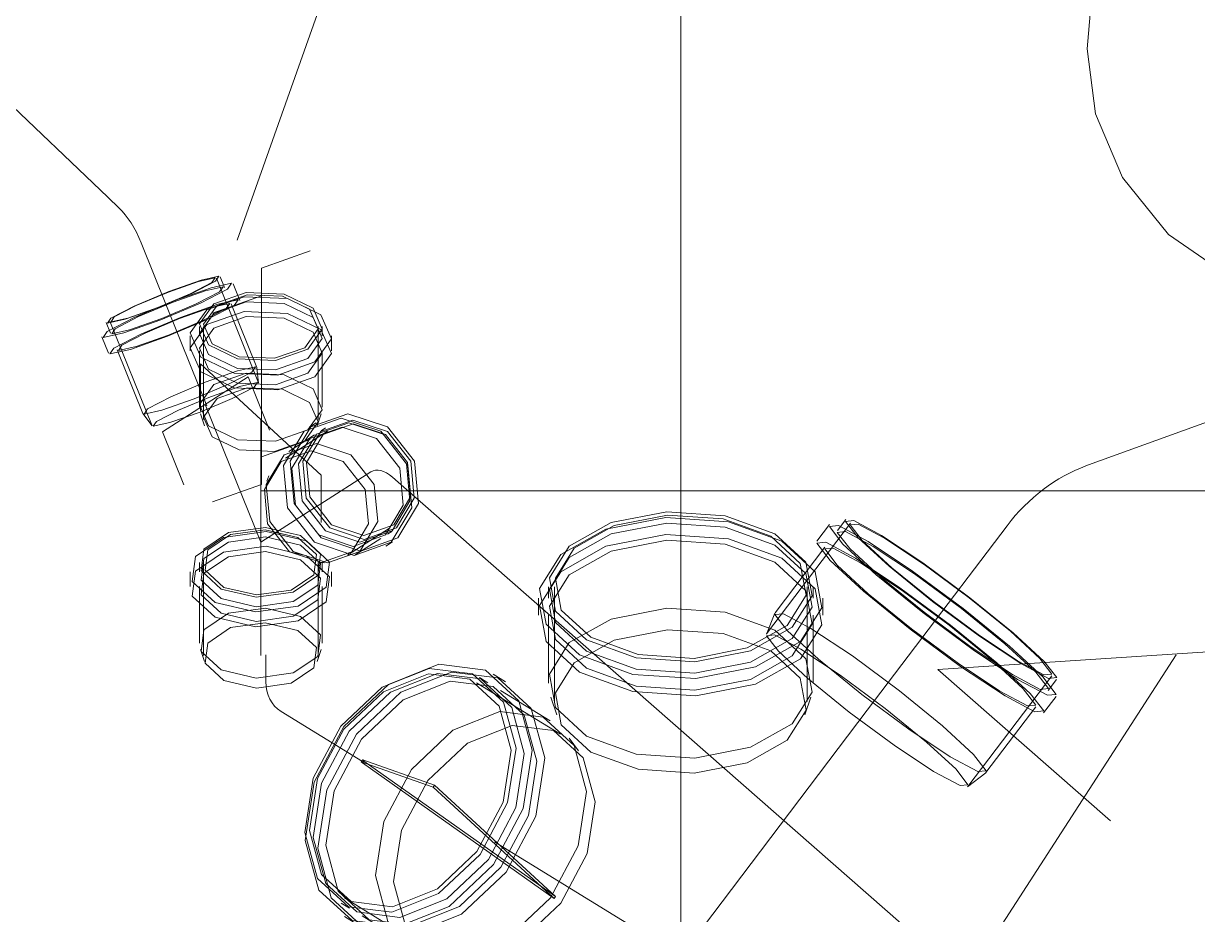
# Model space of a CAD drawing. Header units: millimetres. Extents: x 56023 to 81647, y 35036 to 59756.
# Drawn here: x 60589 to 61100, y 46988 to 47376 of the extents above; entities that cross this region are included whole.
import ezdxf

# ---------------------------------------------------------------- set-up
doc = ezdxf.new("R2010")
doc.units = ezdxf.units.MM
for name, color, linetype, lineweight in [('Марки соединительных деталей трубопроводов', 7, 'Continuous', 20), ('Марки труб', 7, 'Continuous', 20), ('Соединительные детали трубопроводов', 7, 'Continuous', 20), ('Трубы', 7, 'Continuous', 20)]:
    doc.layers.add(name, color=color, linetype=linetype, lineweight=lineweight)

# ---------------------------------------------------------------- blocks, each defined once
blk = doc.blocks.new('ADSK_ППР_Крестовина канализационная - Крестовина канализационная-2632724-О_Схема систем К1_К2_ АБК')
at = {"layer": 'Соединительные детали трубопроводов', "color": 24, "true_color": 0xa52900}
for p, q in [((60948.98, 47158.81), (60912.42, 47110.59)), ((60939.88, 47158.22), (60934.4, 47151)), ((60946.91, 47160.38), (60943.3, 47155.62)), ((60937.83, 47148.4), (60916.19, 47119.85)), ((60817.49, 47131.16), (60817.49, 47126.23)), ((60820.09, 47131.16), (60820.09, 47081.2)), ((60930.09, 47081.2), (60930.09, 47131.16)), ((60932.69, 47126.23), (60932.69, 47131.16)), ((60813.19, 47126.23), (60813.19, 47118.75)), ((60936.99, 47118.75), (60936.99, 47126.23)), ((60817.49, 47118.75), (60817.49, 47089.17)), ((60916.11, 47119.72), (60912.35, 47110.46)), ((60932.69, 47089.17), (60932.69, 47118.75)), ((60791.09, 47089.38), (60787.48, 47091.59)), ((60798.8, 47089.69), (60793.33, 47093.05)), ((61000.08, 47044.13), (61036.64, 47092.36)), ((60822.68, 47066.96), (60786.12, 47089.38)), ((60818.2, 47072.75), (60796.56, 47086.03)), ((61035.11, 47086.03), (61038.71, 47090.79)), ((60818.49, 47083.07), (60821.05, 47075.37)), ((60875.09, 46897.17), (60875.09, 47081.2)), ((60929.13, 47075.37), (60931.68, 47083.07)), ((61033.06, 47076.21), (61038.53, 47083.43)), ((60875.09, 46970.29), (60956.25, 47077.36)), ((61007.99, 47050.26), (61029.63, 47078.81)), ((60830.56, 47059.73), (60826.46, 47065.19)), ((60999.98, 47044.03), (61007.89, 47050.15)), ((60875.09, 46970.29), (60793.92, 47020.07)), ((60728.61, 46995.61), (60765.16, 46973.19)), ((60727.25, 46993.39), (60730.86, 46991.18)), ((60728.61, 46987.51), (60734.08, 46984.16)), ((60736.33, 46987.82), (60757.97, 46974.55)), ((60768.46, 46970.61), (60775.18, 46969.43)), ((60817.49, 46947.12), (60817.49, 46942.19)), ((60820.09, 46947.12), (60820.09, 46897.17)), ((60930.09, 46897.17), (60930.09, 46947.12)), ((60932.69, 46942.19), (60932.69, 46947.12)), ((60813.19, 46942.19), (60813.19, 46934.72)), ((60936.99, 46934.72), (60936.99, 46942.19)), ((60817.49, 46934.72), (60817.49, 46905.14)), ((60932.69, 46905.14), (60932.69, 46934.72)), ((60818.49, 46899.04), (60821.05, 46891.34)), ((60929.13, 46891.34), (60931.68, 46899.04))]:
    blk.add_line(p, q, dxfattribs=at)
for points in [[(60905.4, 47103.23, 0), (60923.65, 47113.5, 0), (60932.28, 47127.26, 0), (60929.58, 47141.79, 0), (60916.09, 47154.22, 0), (60894.48, 47162.08, 0), (60869.02, 47163.81, 0), (60844.77, 47159.08, 0)], [(60844.77, 47159.08, 0), (60826.52, 47148.81, 0), (60817.89, 47135.05, 0), (60820.59, 47120.52, 0), (60834.09, 47108.09, 0), (60855.7, 47100.23, 0), (60881.15, 47098.5, 0), (60905.4, 47103.23, 0)], [(60846.14, 47157.82, 0), (60828.71, 47148.02, 0), (60820.48, 47134.88, 0), (60823.05, 47121, 0), (60835.94, 47109.13, 0), (60856.57, 47101.63, 0), (60880.88, 47099.97, 0), (60904.04, 47104.49, 0)], [(60907.67, 47096.22, 0), (60927.28, 47107.25, 0), (60936.55, 47122.04, 0), (60933.65, 47137.66, 0), (60919.15, 47151.01, 0), (60895.92, 47159.46, 0), (60868.57, 47161.32, 0), (60842.51, 47156.23, 0)], [(60905.4, 47098.3, 0), (60923.65, 47108.57, 0), (60932.28, 47122.33, 0), (60929.58, 47136.86, 0), (60916.09, 47149.29, 0), (60894.48, 47157.15, 0), (60869.02, 47158.88, 0), (60844.77, 47154.15, 0)], [(60904.04, 47104.49, 0), (60921.46, 47114.3, 0), (60929.7, 47127.44, 0), (60927.12, 47141.31, 0), (60914.24, 47153.18, 0), (60893.6, 47160.68, 0), (60869.3, 47162.34, 0), (60846.14, 47157.82, 0)], [(60956.62, 47150.83, 0), (60943.7, 47157.76, 0), (60939.79, 47157.38, 0), (60945.67, 47149.76, 0), (60960.17, 47136.4, 0), (60980.42, 47119.96, 0), (61002.41, 47103.7, 0), (61021.78, 47090.82, 0)], [(60962.49, 47153.51, 0), (60950.47, 47159.96, 0), (60946.83, 47159.6, 0), (60952.3, 47152.51, 0), (60965.79, 47140.08, 0), (60984.64, 47124.78, 0), (61005.1, 47109.64, 0), (61023.13, 47097.66, 0)], [(60963.86, 47152.25, 0), (60952.38, 47158.41, 0), (60948.91, 47158.06, 0), (60954.13, 47151.29, 0), (60967.01, 47139.43, 0), (60985.01, 47124.82, 0), (61004.55, 47110.36, 0), (61021.76, 47098.92, 0)], [(60842.51, 47156.23, 0), (60822.9, 47145.2, 0), (60813.62, 47130.41, 0), (60816.52, 47114.79, 0), (60831.02, 47101.44, 0), (60854.25, 47093, 0), (60881.6, 47091.13, 0), (60907.67, 47096.22, 0)], [(60844.77, 47154.15, 0), (60826.52, 47143.88, 0), (60817.89, 47130.12, 0), (60820.59, 47115.59, 0), (60834.09, 47103.16, 0), (60855.7, 47095.3, 0), (60881.15, 47093.57, 0), (60905.4, 47098.3, 0)], [(60907.67, 47088.74, 0), (60927.28, 47099.77, 0), (60936.55, 47114.56, 0), (60933.65, 47130.18, 0), (60919.15, 47143.54, 0), (60895.92, 47151.98, 0), (60868.57, 47153.84, 0), (60842.51, 47148.76, 0)], [(60958.89, 47148.75, 0), (60946.86, 47155.2, 0), (60943.23, 47154.84, 0), (60948.69, 47147.75, 0), (60962.19, 47135.32, 0), (60981.03, 47120.02, 0), (61001.49, 47104.89, 0), (61019.52, 47092.9, 0)], [(61023.13, 47097.66, 0), (61035.15, 47091.21, 0), (61038.79, 47091.57, 0), (61033.32, 47098.66, 0), (61019.83, 47111.09, 0), (61000.99, 47126.39, 0), (60980.52, 47141.52, 0), (60962.49, 47153.51, 0)], [(60842.51, 47148.76, 0), (60822.9, 47137.72, 0), (60813.62, 47122.94, 0), (60816.52, 47107.32, 0), (60831.02, 47093.96, 0), (60854.25, 47085.52, 0), (60881.6, 47083.66, 0), (60907.67, 47088.74, 0)], [(60905.4, 47090.83, 0), (60923.65, 47101.09, 0), (60932.28, 47114.85, 0), (60929.58, 47129.39, 0), (60916.09, 47141.81, 0), (60894.48, 47149.67, 0), (60869.02, 47151.41, 0), (60844.77, 47146.67, 0)], [(60951.15, 47143.61, 0), (60938.23, 47150.55, 0), (60934.32, 47150.16, 0), (60940.2, 47142.54, 0), (60954.7, 47129.19, 0), (60974.95, 47112.75, 0), (60996.94, 47096.48, 0), (61016.31, 47083.6, 0)], [(60953.42, 47141.53, 0), (60941.39, 47147.98, 0), (60937.75, 47147.62, 0), (60943.22, 47140.53, 0), (60956.72, 47128.1, 0), (60975.56, 47112.81, 0), (60996.02, 47097.67, 0), (61014.05, 47085.69, 0)], [(61021.78, 47090.82, 0), (61034.71, 47083.89, 0), (61038.61, 47084.27, 0), (61032.74, 47091.9, 0), (61018.24, 47105.25, 0), (60997.99, 47121.69, 0), (60976, 47137.96, 0), (60956.62, 47150.83, 0)], [(61019.52, 47092.9, 0), (61031.54, 47086.45, 0), (61035.18, 47086.81, 0), (61029.71, 47093.9, 0), (61016.22, 47106.33, 0), (60997.38, 47121.63, 0), (60976.92, 47136.77, 0), (60958.89, 47148.75, 0)], [(61021.76, 47098.92, 0), (61033.24, 47092.76, 0), (61036.71, 47093.1, 0), (61031.49, 47099.88, 0), (61018.61, 47111.74, 0), (61000.62, 47126.35, 0), (60981.08, 47140.81, 0), (60963.86, 47152.25, 0)], [(60844.77, 47146.67, 0), (60826.52, 47136.41, 0), (60817.89, 47122.65, 0), (60820.59, 47108.11, 0), (60834.09, 47095.69, 0), (60855.7, 47087.83, 0), (60881.15, 47086.09, 0), (60905.4, 47090.83, 0)], [(61016.31, 47083.6, 0), (61029.23, 47076.67, 0), (61033.14, 47077.05, 0), (61027.27, 47084.68, 0), (61012.77, 47098.03, 0), (60992.52, 47114.47, 0), (60970.53, 47130.74, 0), (60951.15, 47143.61, 0)], [(61014.05, 47085.69, 0), (61026.07, 47079.24, 0), (61029.71, 47079.59, 0), (61024.24, 47086.69, 0), (61010.75, 47099.11, 0), (60991.91, 47114.41, 0), (60971.44, 47129.55, 0), (60953.42, 47141.53, 0)], [(60905.4, 47061.25, 0), (60923.65, 47071.52, 0), (60932.28, 47085.28, 0), (60929.58, 47099.81, 0), (60916.09, 47112.24, 0), (60894.48, 47120.1, 0), (60869.02, 47121.83, 0), (60844.77, 47117.09, 0)], [(60844.77, 47117.09, 0), (60826.52, 47106.83, 0), (60817.89, 47093.07, 0), (60820.59, 47078.54, 0), (60834.09, 47066.11, 0), (60855.7, 47058.25, 0), (60881.15, 47056.52, 0), (60905.4, 47061.25, 0)], [(60931.77, 47112.98, 0), (60919.75, 47119.43, 0), (60916.11, 47119.07, 0), (60921.58, 47111.98, 0), (60935.07, 47099.55, 0), (60953.91, 47084.25, 0), (60974.38, 47069.12, 0), (60992.41, 47057.13, 0)], [(60846.14, 47107.86, 0), (60869.3, 47112.38, 0), (60893.6, 47110.73, 0), (60914.24, 47103.22, 0), (60927.12, 47091.36, 0), (60929.7, 47077.48, 0), (60921.46, 47064.34, 0), (60904.04, 47054.54, 0)], [(60992.41, 47057.13, 0), (61004.43, 47050.68, 0), (61008.07, 47051.04, 0), (61002.6, 47058.14, 0), (60989.11, 47070.56, 0), (60970.26, 47085.86, 0), (60949.8, 47101, 0), (60931.77, 47112.98, 0)], [(60904.04, 47054.54, 0), (60880.88, 47050.02, 0), (60856.57, 47051.68, 0), (60835.94, 47059.18, 0), (60823.05, 47071.04, 0), (60820.48, 47084.92, 0), (60828.71, 47098.06, 0), (60846.14, 47107.86, 0)], [(60985.2, 47050.7, 0), (60967.99, 47062.14, 0), (60948.45, 47076.59, 0), (60930.46, 47091.2, 0), (60917.57, 47103.07, 0), (60912.35, 47109.84, 0), (60915.83, 47110.18, 0), (60927.31, 47104.02, 0)], [(60927.31, 47104.02, 0), (60944.52, 47092.58, 0), (60964.06, 47078.13, 0), (60982.05, 47063.52, 0), (60994.94, 47051.65, 0), (61000.16, 47044.88, 0), (60996.68, 47044.54, 0), (60985.2, 47050.7, 0)], [(60793.55, 47010.27, 0), (60806.47, 47034.55, 0), (60810.38, 47059.96, 0), (60804.5, 47081.47, 0), (60790, 47094.82, 0), (60769.75, 47097.37, 0), (60747.76, 47088.62, 0), (60728.39, 47070.29, 0)], [(60787.68, 47014.57, 0), (60799.7, 47037.16, 0), (60803.34, 47060.8, 0), (60797.87, 47080.82, 0), (60784.38, 47093.24, 0), (60765.54, 47095.62, 0), (60745.07, 47087.47, 0), (60727.05, 47070.41, 0)], [(60786.31, 47015.83, 0), (60797.79, 47037.4, 0), (60801.27, 47059.97, 0), (60796.04, 47079.09, 0), (60783.16, 47090.95, 0), (60765.17, 47093.22, 0), (60745.63, 47085.44, 0), (60728.41, 47069.15, 0)], [(60791.29, 47012.36, 0), (60803.31, 47034.95, 0), (60806.95, 47058.59, 0), (60801.48, 47078.61, 0), (60787.99, 47091.03, 0), (60769.14, 47093.41, 0), (60748.68, 47085.26, 0), (60730.65, 47068.2, 0)], [(60799.02, 47006.92, 0), (60811.94, 47031.19, 0), (60815.85, 47056.6, 0), (60809.97, 47078.11, 0), (60795.48, 47091.46, 0), (60775.23, 47094.02, 0), (60753.24, 47085.26, 0), (60733.86, 47066.93, 0)], [(60796.76, 47009, 0), (60808.78, 47031.59, 0), (60812.42, 47055.23, 0), (60806.95, 47075.25, 0), (60793.46, 47087.68, 0), (60774.62, 47090.05, 0), (60754.15, 47081.9, 0), (60736.12, 47064.85, 0)], [(60818.4, 46995.73, 0), (60830.43, 47018.31, 0), (60834.06, 47041.96, 0), (60828.6, 47061.97, 0), (60815.1, 47074.4, 0), (60796.26, 47076.78, 0), (60775.8, 47068.63, 0), (60757.77, 47051.57, 0)], [(60764.97, 47046.73, 0), (60782.19, 47063.02, 0), (60801.72, 47070.8, 0), (60819.72, 47068.53, 0), (60832.6, 47056.67, 0), (60837.82, 47037.55, 0), (60834.35, 47014.98, 0), (60822.87, 46993.41, 0)], [(60727.05, 47070.41, 0), (60715.02, 47047.83, 0), (60711.39, 47024.18, 0), (60716.85, 47004.17, 0), (60730.35, 46991.74, 0), (60749.19, 46989.37, 0), (60769.65, 46997.52, 0), (60787.68, 47014.57, 0)], [(60728.39, 47070.29, 0), (60715.47, 47046.01, 0), (60711.56, 47020.61, 0), (60717.44, 46999.09, 0), (60731.94, 46985.74, 0), (60752.19, 46983.19, 0), (60774.18, 46991.95, 0), (60793.55, 47010.27, 0)], [(60728.41, 47069.15, 0), (60716.93, 47047.59, 0), (60713.46, 47025.01, 0), (60718.68, 47005.9, 0), (60731.57, 46994.03, 0), (60749.56, 46991.77, 0), (60769.1, 46999.55, 0), (60786.31, 47015.83, 0)], [(60730.65, 47068.2, 0), (60718.63, 47045.62, 0), (60714.99, 47021.97, 0), (60720.46, 47001.96, 0), (60733.95, 46989.53, 0), (60752.8, 46987.15, 0), (60773.26, 46995.3, 0), (60791.29, 47012.36, 0)], [(60733.86, 47066.93, 0), (60720.94, 47042.66, 0), (60717.03, 47017.25, 0), (60722.91, 46995.74, 0), (60737.41, 46982.38, 0), (60757.66, 46979.83, 0), (60779.65, 46988.59, 0), (60799.02, 47006.92, 0)], [(60736.12, 47064.85, 0), (60724.1, 47042.26, 0), (60720.46, 47018.62, 0), (60725.93, 46998.6, 0), (60739.43, 46986.17, 0), (60758.27, 46983.8, 0), (60778.73, 46991.95, 0), (60796.76, 47009, 0)], [(60757.77, 47051.57, 0), (60745.75, 47028.98, 0), (60742.11, 47005.34, 0), (60747.58, 46985.32, 0), (60761.07, 46972.9, 0), (60779.91, 46970.52, 0), (60800.38, 46978.67, 0), (60818.4, 46995.73, 0)], [(60822.87, 46993.41, 0), (60805.65, 46977.12, 0), (60786.12, 46969.34, 0), (60768.12, 46971.61, 0), (60755.24, 46983.48, 0), (60750.02, 47002.59, 0), (60753.49, 47025.17, 0), (60764.97, 47046.73, 0)], [(60924.06, 46964.41, 0), (60906.06, 46974.81, 0), (60881.92, 46979.73, 0), (60856.43, 46978.19, 0), (60834.63, 46970.5, 0), (60820.85, 46958.18, 0), (60817.81, 46943.67, 0), (60826.11, 46929.84, 0)], [(60927.72, 46960.77, 0), (60908.37, 46971.95, 0), (60882.43, 46977.23, 0), (60855.04, 46975.58, 0), (60831.61, 46967.31, 0), (60816.8, 46954.07, 0), (60813.53, 46938.48, 0), (60822.46, 46923.62, 0)], [(60924.06, 46959.48, 0), (60906.06, 46969.88, 0), (60881.92, 46974.8, 0), (60856.43, 46973.26, 0), (60834.63, 46965.57, 0), (60820.85, 46953.25, 0), (60817.81, 46938.74, 0), (60826.11, 46924.91, 0)], [(60921.85, 46963.63, 0), (60904.66, 46973.56, 0), (60881.61, 46978.26, 0), (60857.27, 46976.79, 0), (60836.46, 46969.44, 0), (60823.3, 46957.68, 0), (60820.39, 46943.82, 0), (60828.32, 46930.62, 0)], [(60927.72, 46953.29, 0), (60908.37, 46964.47, 0), (60882.43, 46969.76, 0), (60855.04, 46968.1, 0), (60831.61, 46959.84, 0), (60816.8, 46946.6, 0), (60813.53, 46931, 0), (60822.46, 46916.14, 0)], [(60924.06, 46952, 0), (60906.06, 46962.4, 0), (60881.92, 46967.32, 0), (60856.43, 46965.79, 0), (60834.63, 46958.09, 0), (60820.85, 46945.77, 0), (60817.81, 46931.26, 0), (60826.11, 46917.43, 0)], [(60826.11, 46929.84, 0), (60844.12, 46919.44, 0), (60868.25, 46914.52, 0), (60893.75, 46916.06, 0), (60915.54, 46923.75, 0), (60929.33, 46936.07, 0), (60932.37, 46950.58, 0), (60924.06, 46964.41, 0)], [(60828.32, 46930.62, 0), (60845.51, 46920.69, 0), (60868.56, 46915.99, 0), (60892.9, 46917.46, 0), (60913.72, 46924.8, 0), (60926.88, 46936.57, 0), (60929.78, 46950.43, 0), (60921.85, 46963.63, 0)], [(60822.46, 46923.62, 0), (60841.8, 46912.44, 0), (60867.74, 46907.15, 0), (60895.14, 46908.81, 0), (60918.56, 46917.07, 0), (60933.38, 46930.32, 0), (60936.64, 46945.91, 0), (60927.72, 46960.77, 0)], [(60826.11, 46924.91, 0), (60844.12, 46914.51, 0), (60868.25, 46909.59, 0), (60893.75, 46911.13, 0), (60915.54, 46918.82, 0), (60929.33, 46931.14, 0), (60932.37, 46945.65, 0), (60924.06, 46959.48, 0)], [(60822.46, 46916.14, 0), (60841.8, 46904.96, 0), (60867.74, 46899.68, 0), (60895.14, 46901.33, 0), (60918.56, 46909.6, 0), (60933.38, 46922.84, 0), (60936.64, 46938.43, 0), (60927.72, 46953.29, 0)], [(60826.11, 46917.43, 0), (60844.12, 46907.03, 0), (60868.25, 46902.11, 0), (60893.75, 46903.65, 0), (60915.54, 46911.34, 0), (60929.33, 46923.66, 0), (60932.37, 46938.18, 0), (60924.06, 46952, 0)], [(60924.06, 46922.43, 0), (60906.06, 46932.83, 0), (60881.92, 46937.75, 0), (60856.43, 46936.21, 0), (60834.63, 46928.52, 0), (60820.85, 46916.19, 0), (60817.81, 46901.68, 0), (60826.11, 46887.86, 0)], [(60828.32, 46880.67, 0), (60820.39, 46893.87, 0), (60823.3, 46907.72, 0), (60836.46, 46919.49, 0), (60857.27, 46926.83, 0), (60881.61, 46928.3, 0), (60904.66, 46923.61, 0), (60921.85, 46913.67, 0)], [(60826.11, 46887.86, 0), (60844.12, 46877.45, 0), (60868.25, 46872.54, 0), (60893.75, 46874.07, 0), (60915.54, 46881.77, 0), (60929.33, 46894.09, 0), (60932.37, 46908.6, 0), (60924.06, 46922.43, 0)], [(60921.85, 46913.67, 0), (60929.78, 46900.47, 0), (60926.88, 46886.61, 0), (60913.72, 46874.85, 0), (60892.9, 46867.5, 0), (60868.56, 46866.03, 0), (60845.51, 46870.73, 0), (60828.32, 46880.67, 0)]]:
    blk.add_polyline3d(points, dxfattribs=at)
blk = doc.blocks.new('ADSK_ППР_Переход канализационный - Переход канализационный-3957677-О_Схема систем К1_К2_ АБК')
at = {"layer": 'Соединительные детали трубопроводов', "color": 24, "true_color": 0xa52900}
for p, q in [((60736.58, 47055.73), (60735.98, 47054.93)), ((60736.58, 47055.73), (60767.9, 47044.71)), ((60737.1, 47055.24), (60736.58, 47055.73)), ((60767.3, 47043.91), (60735.98, 47054.93)), ((60735.98, 47054.93), (60736.5, 47054.45)), ((60736.5, 47054.45), (60737.1, 47055.24)), ((60736.5, 47054.45), (60819.94, 46995.44)), ((60737.1, 47055.24), (60820.54, 46996.23)), ((60767.3, 47043.91), (60767.9, 47044.71)), ((60819.94, 46995.44), (60767.3, 47043.91)), ((60767.9, 47044.71), (60820.54, 46996.23)), ((60820.54, 46996.23), (60819.94, 46995.44))]:
    blk.add_line(p, q, dxfattribs=at)
blk = doc.blocks.new('ADSK_ППР_Отвод канализационный_Составной - Отвод раструбный-V33-О_Схема систем К1_К2_ АБК')
at = {"layer": 'Соединительные детали трубопроводов', "color": 24, "true_color": 0xa52900}
for p, q in [((60694.45, 47089.86), (60694.45, 47097.33)), ((60701.01, 47076.88), (60736.54, 47055.09))]:
    blk.add_line(p, q, dxfattribs=at)
blk.add_ellipse((60716.83, 47097.75), major_axis=(17.83, 19.36), ratio=0.698561, start_param=2.492685, end_param=3.278084, dxfattribs=at)
blk = doc.blocks.new('ADSK_ППР_Крестовина канализационная - Крестовина канализационная-3960766-О_Схема систем К1_К2_ АБК')
at = {"layer": 'Соединительные детали трубопроводов', "color": 24, "true_color": 0xa52900}
for p, q in [((60691.22, 47219.93), (60672.86, 47265.5)), ((60676.34, 47261.54), (60674.48, 47266.15)), ((60683, 47255.85), (60680.1, 47263.05)), ((60690.41, 47226.62), (60679.25, 47254.33)), ((60624.86, 47246.16), (60626.72, 47241.54)), ((60626.48, 47246.81), (60644.84, 47201.25)), ((60665.47, 47244.48), (60665.47, 47240.37)), ((60667.22, 47244.48), (60667.22, 47203.95)), ((60717.22, 47203.95), (60717.22, 47244.48)), ((60718.97, 47240.37), (60718.97, 47244.48)), ((60622.96, 47240.03), (60625.87, 47232.82)), ((60661.42, 47240.37), (60661.42, 47233.96)), ((60723.02, 47233.96), (60723.02, 47240.37)), ((60629.62, 47234.34), (60640.79, 47206.63)), ((60665.47, 47233.96), (60665.47, 47209.32)), ((60718.97, 47209.32), (60718.97, 47233.96)), ((60691.23, 47219.88), (60690.43, 47226.56)), ((60692.22, 47150.55), (60668.03, 47210.59)), ((60640.82, 47206.57), (60644.87, 47201.2)), ((60665.94, 47206.48), (60667.66, 47201.3)), ((60692.22, 47101.26), (60692.22, 47203.95)), ((60716.79, 47201.3), (60718.51, 47206.48)), ((60721.3, 47198.84), (60702.94, 47187.09)), ((60716.31, 47202.53), (60713.41, 47200.67)), ((60720.36, 47200.31), (60718.49, 47199.12)), ((60715.59, 47197.26), (60704.43, 47190.12)), ((60695.75, 47179.45), (60694.83, 47177.12)), ((60692.22, 47150.55), (60716.41, 47166.03)), ((60729.89, 47144.97), (60748.25, 47156.72)), ((60747.33, 47154.06), (60749.19, 47155.25)), ((60733.26, 47145.05), (60744.43, 47152.2)), ((60746.61, 47148.79), (60749.51, 47150.65)), ((60661.42, 47137.68), (60661.42, 47131.27)), ((60665.47, 47141.78), (60665.47, 47137.68)), ((60667.22, 47141.78), (60667.22, 47101.26)), ((60717.22, 47101.26), (60717.22, 47141.78)), ((60717.44, 47141.78), (60719.95, 47141.64)), ((60718.97, 47137.68), (60718.97, 47141.78)), ((60723.02, 47131.27), (60723.02, 47137.68)), ((60665.47, 47131.27), (60665.47, 47106.62)), ((60718.97, 47106.62), (60718.97, 47131.27)), ((60665.94, 47103.79), (60667.66, 47098.61)), ((60716.79, 47098.61), (60718.51, 47103.79))]:
    blk.add_line(p, q, dxfattribs=at)
for points in [[(60626.93, 47248.13, 0), (60637.12, 47253.41, 0), (60652.11, 47259.74, 0), (60666.17, 47264.7, 0), (60673.92, 47266.4, 0), (60672.42, 47264.18, 0)], [(60628.41, 47248.66, 0), (60637.94, 47253.59, 0), (60651.95, 47259.5, 0), (60665.09, 47264.14, 0), (60672.34, 47265.73, 0), (60670.93, 47263.66, 0)], [(60677.72, 47260.78, 0), (60665.98, 47254.7, 0), (60648.72, 47247.42, 0), (60632.54, 47241.71, 0), (60623.61, 47239.75, 0), (60625.34, 47242.3, 0)], [(60625.34, 47242.3, 0), (60637.08, 47248.37, 0), (60654.34, 47255.66, 0), (60670.53, 47261.37, 0), (60679.46, 47263.33, 0), (60677.72, 47260.78, 0)], [(60672.42, 47264.18, 0), (60662.22, 47258.91, 0), (60647.23, 47252.58, 0), (60633.17, 47247.62, 0), (60625.42, 47245.92, 0), (60626.93, 47248.13, 0)], [(60670.93, 47263.66, 0), (60661.4, 47258.73, 0), (60647.39, 47252.81, 0), (60634.25, 47248.18, 0), (60627.01, 47246.59, 0), (60628.41, 47248.66, 0)], [(60628.79, 47243.51, 0), (60638.98, 47248.79, 0), (60653.97, 47255.12, 0), (60668.03, 47260.08, 0), (60675.78, 47261.78, 0), (60674.28, 47259.57, 0)], [(60674.28, 47259.57, 0), (60664.08, 47254.29, 0), (60649.09, 47247.96, 0), (60635.04, 47243, 0), (60627.28, 47241.3, 0), (60628.79, 47243.51, 0)], [(60628.25, 47235.09, 0), (60639.99, 47241.17, 0), (60657.24, 47248.45, 0), (60673.43, 47254.17, 0), (60682.36, 47256.12, 0), (60680.62, 47253.58, 0)], [(60718.41, 47249.61, 0), (60703.88, 47256.63, 0), (60684.9, 47257.43, 0), (60668.71, 47251.72, 0), (60661.51, 47241.67, 0), (60666.03, 47231.13, 0)], [(60714.97, 47252.51, 0), (60702.35, 47258.6, 0), (60685.86, 47259.29, 0), (60671.8, 47254.33, 0), (60665.55, 47245.61, 0), (60669.48, 47236.45, 0)], [(60714.97, 47248.4, 0), (60702.35, 47254.49, 0), (60685.86, 47255.19, 0), (60671.8, 47250.22, 0), (60665.55, 47241.5, 0), (60669.48, 47232.35, 0)], [(60713.48, 47251.98, 0), (60701.69, 47257.67, 0), (60686.28, 47258.32, 0), (60673.14, 47253.69, 0), (60667.29, 47245.53, 0), (60670.97, 47236.98, 0)], [(60680.62, 47253.58, 0), (60668.88, 47247.5, 0), (60651.63, 47240.21, 0), (60635.44, 47234.5, 0), (60626.51, 47232.55, 0), (60628.25, 47235.09, 0)], [(60677.18, 47252.36, 0), (60666.98, 47247.08, 0), (60652, 47240.76, 0), (60637.94, 47235.8, 0), (60630.18, 47234.1, 0), (60631.69, 47236.31, 0)], [(60631.69, 47236.31, 0), (60641.89, 47241.59, 0), (60656.87, 47247.91, 0), (60670.93, 47252.87, 0), (60678.69, 47254.57, 0), (60677.18, 47252.36, 0)], [(60718.41, 47243.21, 0), (60703.88, 47250.22, 0), (60684.9, 47251.02, 0), (60668.71, 47245.31, 0), (60661.51, 47235.26, 0), (60666.03, 47224.72, 0)], [(60666.03, 47231.13, 0), (60680.56, 47224.12, 0), (60699.55, 47223.32, 0), (60715.73, 47229.03, 0), (60722.94, 47239.07, 0), (60718.41, 47249.61, 0)], [(60669.48, 47236.45, 0), (60682.1, 47230.36, 0), (60698.58, 47229.67, 0), (60712.64, 47234.63, 0), (60718.9, 47243.35, 0), (60714.97, 47252.51, 0)], [(60670.97, 47236.98, 0), (60682.76, 47231.29, 0), (60698.17, 47230.64, 0), (60711.31, 47235.27, 0), (60717.15, 47243.43, 0), (60713.48, 47251.98, 0)], [(60714.97, 47241.99, 0), (60702.35, 47248.08, 0), (60685.86, 47248.78, 0), (60671.8, 47243.82, 0), (60665.55, 47235.09, 0), (60669.48, 47225.94, 0)], [(60669.48, 47232.35, 0), (60682.1, 47226.26, 0), (60698.58, 47225.56, 0), (60712.64, 47230.52, 0), (60718.9, 47239.24, 0), (60714.97, 47248.4, 0)], [(60666.03, 47224.72, 0), (60680.56, 47217.71, 0), (60699.55, 47216.91, 0), (60715.73, 47222.62, 0), (60722.94, 47232.67, 0), (60718.41, 47243.21, 0)], [(60669.48, 47225.94, 0), (60682.1, 47219.85, 0), (60698.58, 47219.15, 0), (60712.64, 47224.11, 0), (60718.9, 47232.84, 0), (60714.97, 47241.99, 0)], [(60688.35, 47224.65, 0), (60678.15, 47219.37, 0), (60663.16, 47213.04, 0), (60649.1, 47208.08, 0), (60641.35, 47206.38, 0), (60642.86, 47208.6, 0)], [(60642.86, 47208.6, 0), (60653.05, 47213.87, 0), (60668.04, 47220.2, 0), (60682.1, 47225.16, 0), (60689.85, 47226.86, 0), (60688.35, 47224.65, 0)], [(60714.97, 47217.34, 0), (60702.35, 47223.43, 0), (60685.86, 47224.13, 0), (60671.8, 47219.17, 0), (60665.55, 47210.45, 0), (60669.48, 47201.29, 0)], [(60689.29, 47218.09, 0), (60690.7, 47220.16, 0), (60683.45, 47218.57, 0), (60670.31, 47213.93, 0), (60656.3, 47208.02, 0), (60646.77, 47203.09, 0)], [(60646.77, 47203.09, 0), (60645.36, 47201.02, 0), (60652.61, 47202.61, 0), (60665.75, 47207.25, 0), (60679.76, 47213.16, 0), (60689.29, 47218.09, 0)], [(60670.97, 47196.45, 0), (60667.29, 47205.01, 0), (60673.14, 47213.16, 0), (60686.28, 47217.8, 0), (60701.69, 47217.14, 0), (60713.48, 47211.45, 0)], [(60669.48, 47201.29, 0), (60682.1, 47195.2, 0), (60698.58, 47194.5, 0), (60712.64, 47199.46, 0), (60718.9, 47208.19, 0), (60714.97, 47217.34, 0)], [(60713.48, 47211.45, 0), (60717.15, 47202.9, 0), (60711.31, 47194.74, 0), (60698.17, 47190.11, 0), (60682.76, 47190.76, 0), (60670.97, 47196.45, 0)], [(60756.2, 47183.97, 0), (60744.46, 47198.93, 0), (60727.2, 47204.64, 0), (60711.02, 47198.93, 0), (60702.08, 47183.98, 0), (60703.82, 47165.49, 0)], [(60759.1, 47185.83, 0), (60747.36, 47200.79, 0), (60730.1, 47206.5, 0), (60713.92, 47200.79, 0), (60704.99, 47185.83, 0), (60706.72, 47167.35, 0)], [(60757.52, 47185.81, 0), (60747.32, 47198.8, 0), (60732.33, 47203.76, 0), (60718.28, 47198.8, 0), (60710.52, 47185.81, 0), (60712.03, 47169.75, 0)], [(60752.75, 47182.76, 0), (60742.56, 47195.75, 0), (60727.57, 47200.71, 0), (60713.51, 47195.75, 0), (60705.76, 47182.76, 0), (60707.26, 47166.7, 0)], [(60755.66, 47184.61, 0), (60745.46, 47197.61, 0), (60730.47, 47202.57, 0), (60716.42, 47197.61, 0), (60708.66, 47184.62, 0), (60710.17, 47168.56, 0)], [(60756.03, 47185.28, 0), (60746.5, 47197.42, 0), (60732.49, 47202.06, 0), (60719.36, 47197.42, 0), (60712.11, 47185.28, 0), (60713.52, 47170.28, 0)], [(60741.59, 47175.61, 0), (60731.39, 47188.6, 0), (60716.4, 47193.57, 0), (60702.35, 47188.6, 0), (60694.59, 47175.62, 0), (60696.1, 47159.56, 0)], [(60695.16, 47158.53, 0), (60693.75, 47173.53, 0), (60701, 47185.67, 0), (60714.13, 47190.31, 0), (60728.14, 47185.67, 0), (60737.67, 47173.53, 0)], [(60703.82, 47165.49, 0), (60715.56, 47150.53, 0), (60732.82, 47144.82, 0), (60749, 47150.53, 0), (60757.93, 47165.48, 0), (60756.2, 47183.97, 0)], [(60706.72, 47167.35, 0), (60718.46, 47152.39, 0), (60735.72, 47146.67, 0), (60751.91, 47152.39, 0), (60760.84, 47167.34, 0), (60759.1, 47185.83, 0)], [(60710.17, 47168.56, 0), (60720.36, 47155.57, 0), (60735.35, 47150.61, 0), (60749.41, 47155.57, 0), (60757.17, 47168.56, 0), (60755.66, 47184.61, 0)], [(60712.03, 47169.75, 0), (60722.22, 47156.76, 0), (60737.21, 47151.8, 0), (60751.27, 47156.76, 0), (60759.03, 47169.75, 0), (60757.52, 47185.81, 0)], [(60713.52, 47170.28, 0), (60723.05, 47158.14, 0), (60737.05, 47153.5, 0), (60750.19, 47158.13, 0), (60757.44, 47170.27, 0), (60756.03, 47185.28, 0)], [(60707.26, 47166.7, 0), (60717.46, 47153.71, 0), (60732.45, 47148.75, 0), (60746.51, 47153.71, 0), (60754.26, 47166.7, 0), (60752.75, 47182.76, 0)], [(60737.67, 47173.53, 0), (60739.08, 47158.53, 0), (60731.83, 47146.39, 0), (60718.69, 47141.75, 0), (60704.69, 47146.39, 0), (60695.16, 47158.53, 0)], [(60696.1, 47159.56, 0), (60706.3, 47146.57, 0), (60721.28, 47141.61, 0), (60735.34, 47146.57, 0), (60743.1, 47159.56, 0), (60741.59, 47175.61, 0)], [(60676.01, 47152.61, 0), (60663.71, 47144.32, 0), (60662.31, 47133.5, 0), (60672.33, 47124.27, 0), (60689.94, 47120.17, 0), (60708.43, 47122.75, 0)], [(60678.14, 47154.75, 0), (60667.46, 47147.56, 0), (60666.24, 47138.16, 0), (60674.94, 47130.14, 0), (60690.24, 47126.58, 0), (60706.3, 47128.82, 0)], [(60679.06, 47153.9, 0), (60669.08, 47147.18, 0), (60667.94, 47138.39, 0), (60676.07, 47130.9, 0), (60690.37, 47127.57, 0), (60705.38, 47129.67, 0)], [(60708.43, 47122.75, 0), (60720.73, 47131.03, 0), (60722.14, 47141.85, 0), (60712.12, 47151.08, 0), (60694.5, 47155.19, 0), (60676.01, 47152.61, 0)], [(60706.3, 47128.82, 0), (60716.98, 47136.01, 0), (60718.2, 47145.41, 0), (60709.5, 47153.43, 0), (60694.2, 47156.99, 0), (60678.14, 47154.75, 0)], [(60706.3, 47124.71, 0), (60716.98, 47131.9, 0), (60718.2, 47141.3, 0), (60709.5, 47149.32, 0), (60694.2, 47152.89, 0), (60678.14, 47150.64, 0)], [(60705.38, 47129.67, 0), (60715.36, 47136.39, 0), (60716.51, 47145.17, 0), (60708.37, 47152.66, 0), (60694.07, 47156, 0), (60679.06, 47153.9, 0)], [(60678.14, 47150.64, 0), (60667.46, 47143.45, 0), (60666.24, 47134.05, 0), (60674.94, 47126.04, 0), (60690.24, 47122.47, 0), (60706.3, 47124.71, 0)], [(60708.43, 47116.34, 0), (60720.73, 47124.62, 0), (60722.14, 47135.44, 0), (60712.12, 47144.67, 0), (60694.5, 47148.78, 0), (60676.01, 47146.2, 0)], [(60676.01, 47146.2, 0), (60663.71, 47137.91, 0), (60662.31, 47127.09, 0), (60672.33, 47117.86, 0), (60689.94, 47113.76, 0), (60708.43, 47116.34, 0)], [(60678.14, 47144.24, 0), (60667.46, 47137.04, 0), (60666.24, 47127.64, 0), (60674.94, 47119.63, 0), (60690.24, 47116.06, 0), (60706.3, 47118.3, 0)], [(60706.3, 47118.3, 0), (60716.98, 47125.5, 0), (60718.2, 47134.9, 0), (60709.5, 47142.91, 0), (60694.2, 47146.48, 0), (60678.14, 47144.24, 0)], [(60706.3, 47093.65, 0), (60716.98, 47100.85, 0), (60718.2, 47110.25, 0), (60709.5, 47118.26, 0), (60694.2, 47121.83, 0), (60678.14, 47119.59, 0)], [(60678.14, 47119.59, 0), (60667.46, 47112.39, 0), (60666.24, 47102.99, 0), (60674.94, 47094.98, 0), (60690.24, 47091.41, 0), (60706.3, 47093.65, 0)], [(60705.38, 47089.14, 0), (60690.37, 47087.04, 0), (60676.07, 47090.38, 0), (60667.94, 47097.87, 0), (60669.08, 47106.65, 0), (60679.06, 47113.37, 0)], [(60679.06, 47113.37, 0), (60694.07, 47115.47, 0), (60708.37, 47112.13, 0), (60716.51, 47104.65, 0), (60715.36, 47095.86, 0), (60705.38, 47089.14, 0)]]:
    blk.add_polyline3d(points, dxfattribs=at)
blk = doc.blocks.new('ADSK_ППР_Отвод канализационный_Составной - Отвод раструбный-3963181-О_Схема систем К1_К2_ АБК')
at = {"layer": 'Соединительные детали трубопроводов', "color": 24, "true_color": 0xa52900}
for p, q in [((60740.11, 47181.19), (60717.95, 47167.01)), ((60749.51, 47178.85), (60754.53, 47174.45))]:
    blk.add_line(p, q, dxfattribs=at)
blk.add_ellipse((60749.9, 47156.88), major_axis=(-8.76, 24.82), ratio=0.432419, start_param=5.626739, end_param=6.384088, dxfattribs=at)
blk = doc.blocks.new('ADSK_ППР_Отвод канализационный_Составной - Отвод раструбный-1353599-О_Схема систем К1_К2_ АБК')
at = {"layer": 'Соединительные детали трубопроводов', "color": 24, "true_color": 0xa52900}
for p, q in [((60630.57, 47296.06), (60625.62, 47300.78)), ((60640.09, 47280.97), (60662.2, 47226.09))]:
    blk.add_line(p, q, dxfattribs=at)
blk.add_ellipse((60630.29, 47274.7), major_axis=(-8.76, 24.82), ratio=0.432419, start_param=4.813292, end_param=5.578693, dxfattribs=at)
blk = doc.blocks.new('ADSK_ППР_Заглушка канализационная - Заглушка канализационная 50-V39-О_Схема систем К1_К2_ АБК')
at = {"layer": 'Соединительные детали трубопроводов', "color": 24, "true_color": 0xa52900}
for p, q in [((60665.91, 47228.19), (60665.91, 47207.65)), ((60718.54, 47179.71), (60665.91, 47228.19)), ((60718.54, 47159.17), (60718.54, 47179.71))]:
    blk.add_line(p, q, dxfattribs=at)
blk = doc.blocks.new('ADSK_ППР_Переход канализационный - Переход канализационный-1553183-О_Схема систем К1_К2_ АБК')
at = {"layer": 'Соединительные детали трубопроводов', "color": 24, "true_color": 0xa52900}
for p, q in [((61119.52, 47350.81), (61125.81, 47398.63)), ((61119.52, 47349.99), (61125.81, 47397.81)), ((61125.81, 47398.63), (61126.67, 47398.93)), ((61125.81, 47397.81), (61125.81, 47398.63)), ((61126.67, 47398.11), (61125.81, 47397.81)), ((61126.67, 47398.93), (61126.67, 47398.11)), ((61126.67, 47398.93), (61204.54, 47380.82)), ((61204.54, 47380), (61126.67, 47398.11)), ((61204.54, 47380.82), (61119.52, 47350.81)), ((61119.52, 47349.99), (61204.54, 47380)), ((61204.54, 47380), (61204.54, 47380.82)), ((61119.52, 47350.81), (61119.52, 47349.99))]:
    blk.add_line(p, q, dxfattribs=at)
for points in [[(61272.03, 47365.41, 0), (61268.34, 47393.67, 0), (61256.65, 47421.5, 0), (61236.66, 47446.22, 0), (61210.43, 47464.19, 0), (61181.51, 47473.67, 0), (61152.34, 47474.98, 0), (61124.53, 47468.81, 0), (61098.95, 47455.52, 0), (61076.42, 47434.47, 0), (61061.39, 47409.8, 0), (61053.58, 47383.78, 0), (61052.03, 47365.41, 0)], [(61052.03, 47365.41, 0), (61055.72, 47337.14, 0), (61067.41, 47309.31, 0), (61087.4, 47284.6, 0), (61113.64, 47266.62, 0), (61142.55, 47257.14, 0), (61171.73, 47255.83, 0), (61199.54, 47262, 0), (61225.11, 47275.29, 0), (61247.64, 47296.34, 0), (61262.67, 47321.01, 0), (61270.49, 47347.04, 0), (61272.03, 47365.41, 0)]]:
    blk.add_polyline3d(points, dxfattribs=at)
blk = doc.blocks.new('ADSK_ППР_Отвод канализационный_Составной - Отвод раструбный-1308705-О_Схема систем К1_К2_ АБК')
at = {"layer": 'Соединительные детали трубопроводов', "color": 24, "true_color": 0xa52900}
for p, q in [((61051.51, 47183.79), (61052.66, 47184.2)), ((61017.19, 47157.75), (60977.3, 47105.12))]:
    blk.add_line(p, q, dxfattribs=at)
blk.add_ellipse((61052, 47136.4), major_axis=(39.22, 42.59), ratio=0.698561, start_param=0.931889, end_param=1.707287, dxfattribs=at)
blk = doc.blocks.new('ADSK_ППР_Заглушка канализационная - Заглушка канализационная 50-V46-О_Схема систем К1_К2_ АБК')
at = {"layer": 'Соединительные детали трубопроводов', "color": 24, "true_color": 0xa52900}
for p, q in [((60686.64, 47222.5), (60649.42, 47198.68)), ((60695.94, 47199.41), (60686.64, 47222.5)), ((60649.42, 47198.68), (60658.73, 47175.59))]:
    blk.add_line(p, q, dxfattribs=at)
blk = doc.blocks.new('ADSK_ППР_Заглушка канализационная - Заглушка канализационная 50-V47-О_Схема систем К1_К2_ АБК')
at = {"layer": 'Соединительные детали трубопроводов'}
for p, q in [((60692.49, 47257.83), (60671.23, 47250.32)), ((60692.49, 47175.67), (60692.49, 47257.83)), ((60671.23, 47168.17), (60692.49, 47175.67))]:
    blk.add_line(p, q, dxfattribs=at)
blk = doc.blocks.new('ADSK_ППР_Заглушка канализационная - Заглушка канализационная 50-V48-О_Схема систем К1_К2_ АБК')
at = {"layer": 'Соединительные детали трубопроводов'}
for p, q in [((60713.74, 47277.46), (60692.49, 47269.95)), ((60692.49, 47269.95), (60692.49, 47187.8)), ((60692.49, 47187.8), (60713.74, 47195.3))]:
    blk.add_line(p, q, dxfattribs=at)
blk = doc.blocks.new('VK__AP__M_Соединительные детали трубопроводов_R21 - SEV_M_Соединительные детали трубопроводов-2320817-О_Схема систем К1_К2_ АБК')
at = {"layer": 'Марки соединительных деталей трубопроводов'}
blk.add_line((58303.92, 49878.35), (58903.92, 49878.35), dxfattribs=at)
blk = doc.blocks.new('ADSK_M_Трубы_Уклоны - Проект_0_0Х0_Знак слева-264625-О_Схема систем К1_К2_ АБК')
at = {"layer": 'Марки труб'}
for q in [(65173.13, 52937.04), (65106.01, 52862.91)]:
    blk.add_line((65031.88, 52930.03), q, dxfattribs=at)

msp = doc.modelspace()

# ---------------------------------------------------------------- linework, layer by layer
at = {"layer": 'Марки соединительных деталей трубопроводов'}
msp.add_line((60681.86, 47282.06), (60942.08, 48015.78), dxfattribs=at)
at = {"layer": 'Трубы', "color": 24, "true_color": 0xa52900}
for p, q in [((60875.09, 47081.2), (60875.09, 49368.83)), ((60625.62, 47300.78), (60088.77, 47811.97)), ((60668.69, 47209.98), (60662.2, 47226.09)), ((61052.66, 47184.2), (61126.33, 47210.91)), ((60754.53, 47174.45), (61308.16, 46688.81)), ((60716.41, 47166.03), (60717.95, 47167.01)), ((60694.45, 47097.33), (60694.45, 47101.51)), ((60956.25, 47077.36), (60977.3, 47105.12)), ((60956.26, 46893.33), (61090.86, 47101.5))]:
    msp.add_line(p, q, dxfattribs=at)

# ---------------------------------------------------------------- block references
at = {"layer": 'Марки соединительных деталей трубопроводов'}
msp.add_blockref('VK__AP__M_Соединительные детали трубопроводов_R21 - SEV_M_Соединительные детали трубопроводов-2320817-О_Схема систем К1_К2_ АБК', (2388.31, -2705.49), dxfattribs=at)
at = {"layer": 'Марки труб', "rotation": 0.8999389823010417}
msp.add_blockref('ADSK_M_Трубы_Уклоны - Проект_0_0Х0_Знак слева-264625-О_Схема систем К1_К2_ АБК', (-3205.56, -6849.77), dxfattribs=at)
at = {"layer": 'Соединительные детали трубопроводов', "color": 24, "true_color": 0xa52900}
for name in ['ADSK_ППР_Переход канализационный - Переход канализационный-1553183-О_Схема систем К1_К2_ АБК', 'ADSK_ППР_Отвод канализационный_Составной - Отвод раструбный-1353599-О_Схема систем К1_К2_ АБК', 'ADSK_ППР_Крестовина канализационная - Крестовина канализационная-3960766-О_Схема систем К1_К2_ АБК', 'ADSK_ППР_Заглушка канализационная - Заглушка канализационная 50-V39-О_Схема систем К1_К2_ АБК', 'ADSK_ППР_Заглушка канализационная - Заглушка канализационная 50-V46-О_Схема систем К1_К2_ АБК', 'ADSK_ППР_Отвод канализационный_Составной - Отвод раструбный-1308705-О_Схема систем К1_К2_ АБК', 'ADSK_ППР_Отвод канализационный_Составной - Отвод раструбный-3963181-О_Схема систем К1_К2_ АБК', 'ADSK_ППР_Крестовина канализационная - Крестовина канализационная-2632724-О_Схема систем К1_К2_ АБК', 'ADSK_ППР_Отвод канализационный_Составной - Отвод раструбный-V33-О_Схема систем К1_К2_ АБК', 'ADSK_ППР_Переход канализационный - Переход канализационный-3957677-О_Схема систем К1_К2_ АБК']:
    msp.add_blockref(name, (0, 0), dxfattribs=at)
at = {"layer": 'Соединительные детали трубопроводов'}
for name in ['ADSK_ППР_Заглушка канализационная - Заглушка канализационная 50-V48-О_Схема систем К1_К2_ АБК', 'ADSK_ППР_Заглушка канализационная - Заглушка канализационная 50-V47-О_Схема систем К1_К2_ АБК']:
    msp.add_blockref(name, (0, 0), dxfattribs=at)

doc.saveas('drawing.dxf')
